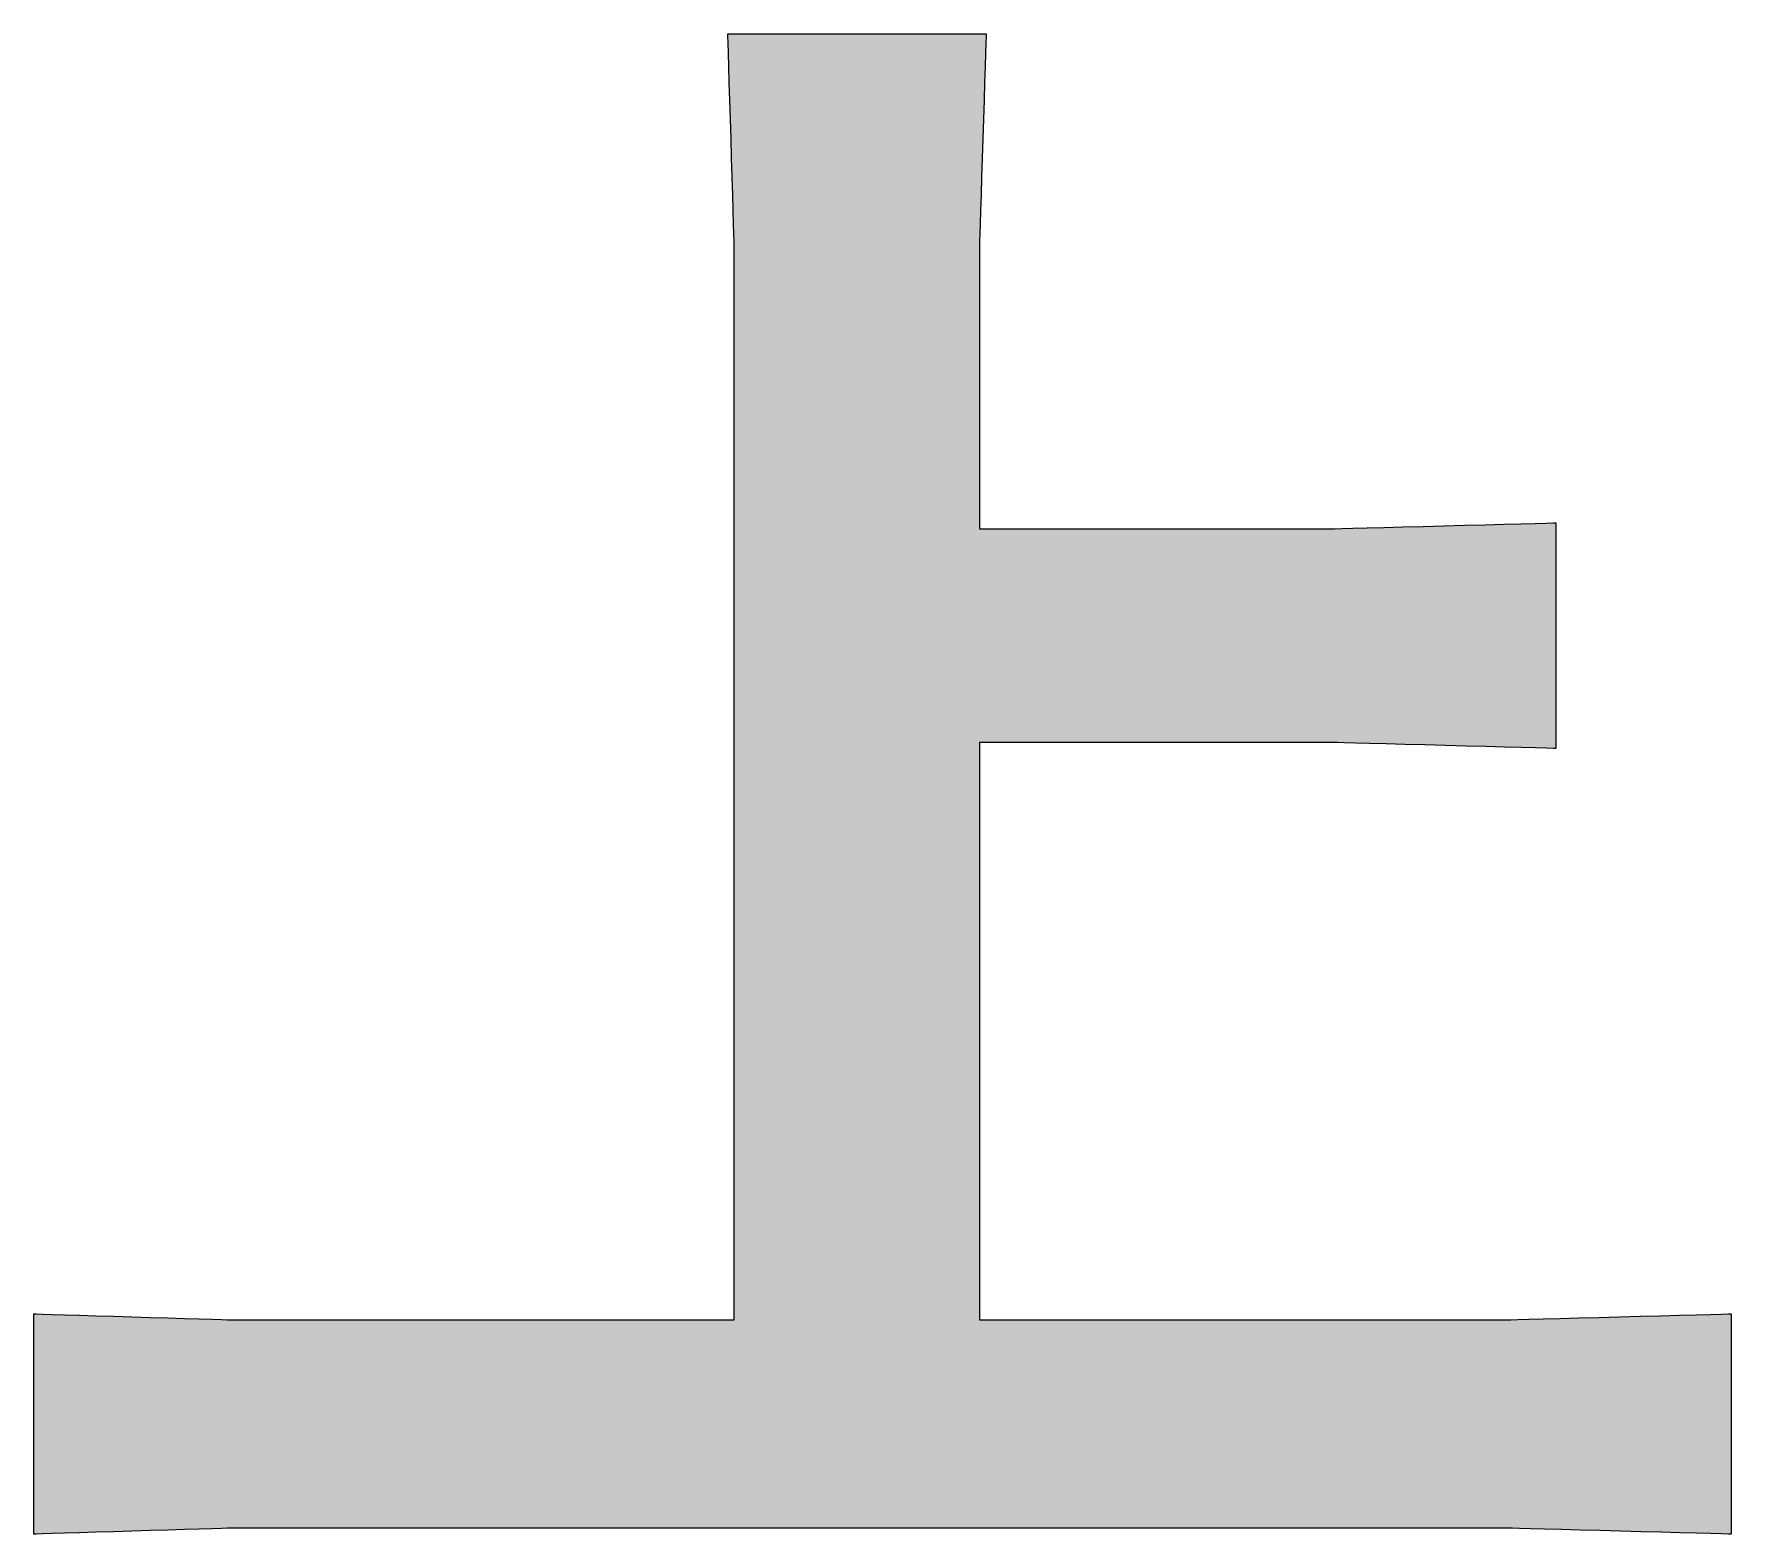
# Model space of a CAD drawing. Header units: millimetres. Extents: x 189 to 1029, y 82 to 676.
# Drawn here: x 904.51 to 911.36, y 107.79 to 113.85 of the extents above; entities that cross this region are included whole.
import ezdxf
from ezdxf.enums import TextEntityAlignment as Align

# ---------------------------------------------------------------- set-up
doc = ezdxf.new("R2010")
doc.units = ezdxf.units.MM
doc.header["$LTSCALE"] = 2
doc.layers.add('1粗实线', color=7, linetype='Continuous', lineweight=35)
doc.layers.add('5标注层', color=3, linetype='Continuous', lineweight=18)
doc.layers.add('6文本', color=2, linetype='Continuous')
doc.layers.add('图框层', color=7, linetype='Continuous')
doc.styles.add('文字', font='isocp.shx', dxfattribs={"bigfont": 'gbcbig.shx'})

# ---------------------------------------------------------------- blocks, each defined once
blk = doc.blocks.new('LOGO')
at = {"layer": '6文本'}
h = blk.add_hatch(color=2, dxfattribs=at)
h.dxf.hatch_style = 1
edge = h.paths.add_edge_path()
edge.add_spline(control_points=[(-55.1832, 10.0399), (-55.1832, 10.0399), (-55.1832, 10.6165), (-55.1832, 10.6165), (-55.1832, 10.6165)], knot_values=[0.2, 0.2, 0.2, 0.2, 0.25, 0.25, 0.25, 0.25, 0.25], degree=3, periodic=0)
edge.add_spline(control_points=[(-55.1832, 10.6165), (-55.1832, 10.6165), (-55.1699, 11.0391), (-55.1699, 11.0391), (-55.1699, 11.0391)], knot_values=[0.15, 0.15, 0.15, 0.15, 0.2, 0.2, 0.2, 0.2, 0.2], degree=3, periodic=0)
edge.add_spline(control_points=[(-55.1699, 11.0391), (-55.1699, 11.0391), (-55.6913, 11.0391), (-55.6913, 11.0391), (-55.6913, 11.0391)], knot_values=[0.1, 0.1, 0.1, 0.1, 0.15, 0.15, 0.15, 0.15, 0.15], degree=3, periodic=0)
edge.add_spline(control_points=[(-55.6913, 11.0391), (-55.6913, 11.0391), (-55.6784, 10.6165), (-55.6784, 10.6165), (-55.6784, 10.6165)], knot_values=[0.05, 0.05, 0.05, 0.05, 0.1, 0.1, 0.1, 0.1, 0.1], degree=3, periodic=0)
edge.add_spline(control_points=[(-55.6784, 10.6165), (-55.6784, 10.6165), (-55.6784, 8.4426), (-55.6784, 8.4426)], knot_values=[0, 0, 0, 0, 0.05, 0.05, 0.05, 0.05], degree=3, periodic=0)
edge.add_spline(control_points=[(-55.6784, 8.4426), (-55.6784, 8.4426), (-56.6969, 8.4426), (-56.6969, 8.4426), (-56.6969, 8.4426)], knot_values=[0.95, 0.95, 0.95, 0.95, 1, 1, 1, 1, 1], degree=3, periodic=0)
edge.add_spline(control_points=[(-56.6969, 8.4426), (-56.6969, 8.4426), (-57.0922, 8.4547), (-57.0922, 8.4547), (-57.0922, 8.4547)], knot_values=[0.9, 0.9, 0.9, 0.9, 0.95, 0.95, 0.95, 0.95, 0.95], degree=3, periodic=0)
edge.add_spline(control_points=[(-57.0922, 8.4547), (-57.0922, 8.4547), (-57.0922, 8.0099), (-57.0922, 8.0099), (-57.0922, 8.0099)], knot_values=[0.85, 0.85, 0.85, 0.85, 0.9, 0.9, 0.9, 0.9, 0.9], degree=3, periodic=0)
edge.add_spline(control_points=[(-57.0922, 8.0099), (-57.0922, 8.0099), (-56.6969, 8.0217), (-56.6969, 8.0217), (-56.6969, 8.0217)], knot_values=[0.8, 0.8, 0.8, 0.8, 0.85, 0.85, 0.85, 0.85, 0.85], degree=3, periodic=0)
edge.add_spline(control_points=[(-56.6969, 8.0217), (-56.6969, 8.0217), (-54.112, 8.0217), (-54.112, 8.0217), (-54.112, 8.0217)], knot_values=[0.75, 0.75, 0.75, 0.75, 0.8, 0.8, 0.8, 0.8, 0.8], degree=3, periodic=0)
edge.add_spline(control_points=[(-54.112, 8.0217), (-54.112, 8.0217), (-53.6659, 8.0099), (-53.6659, 8.0099), (-53.6659, 8.0099)], knot_values=[0.7, 0.7, 0.7, 0.7, 0.75, 0.75, 0.75, 0.75, 0.75], degree=3, periodic=0)
edge.add_spline(control_points=[(-53.6659, 8.0099), (-53.6659, 8.0099), (-53.6659, 8.4547), (-53.6659, 8.4547), (-53.6659, 8.4547)], knot_values=[0.65, 0.65, 0.65, 0.65, 0.7, 0.7, 0.7, 0.7, 0.7], degree=3, periodic=0)
edge.add_spline(control_points=[(-53.6659, 8.4547), (-53.6659, 8.4547), (-54.1157, 8.4426), (-54.1157, 8.4426), (-54.1157, 8.4426)], knot_values=[0.6, 0.6, 0.6, 0.6, 0.65, 0.65, 0.65, 0.65, 0.65], degree=3, periodic=0)
edge.add_spline(control_points=[(-54.1157, 8.4426), (-54.1157, 8.4426), (-55.1832, 8.4426), (-55.1832, 8.4426), (-55.1832, 8.4426)], knot_values=[0.55, 0.55, 0.55, 0.55, 0.6, 0.6, 0.6, 0.6, 0.6], degree=3, periodic=0)
edge.add_spline(control_points=[(-55.1832, 8.4426), (-55.1832, 8.4426), (-55.1832, 9.6083), (-55.1832, 9.6083), (-55.1832, 9.6083)], knot_values=[0.5, 0.5, 0.5, 0.5, 0.55, 0.55, 0.55, 0.55, 0.55], degree=3, periodic=0)
edge.add_spline(control_points=[(-55.1832, 9.6083), (-55.1832, 9.6083), (-54.4655, 9.6083), (-54.4655, 9.6083), (-54.4655, 9.6083)], knot_values=[0.45, 0.45, 0.45, 0.45, 0.5, 0.5, 0.5, 0.5, 0.5], degree=3, periodic=0)
edge.add_spline(control_points=[(-54.4655, 9.6083), (-54.4655, 9.6083), (-54.0196, 9.5962), (-54.0196, 9.5962), (-54.0196, 9.5962)], knot_values=[0.4, 0.4, 0.4, 0.4, 0.45, 0.45, 0.45, 0.45, 0.45], degree=3, periodic=0)
edge.add_spline(control_points=[(-54.0196, 9.5962), (-54.0196, 9.5962), (-54.0196, 10.0518), (-54.0196, 10.0518), (-54.0196, 10.0518)], knot_values=[0.35, 0.35, 0.35, 0.35, 0.4, 0.4, 0.4, 0.4, 0.4], degree=3, periodic=0)
edge.add_spline(control_points=[(-54.0196, 10.0518), (-54.0196, 10.0518), (-54.4714, 10.0399), (-54.4714, 10.0399), (-54.4714, 10.0399)], knot_values=[0.3, 0.3, 0.3, 0.3, 0.35, 0.35, 0.35, 0.35, 0.35], degree=3, periodic=0)
edge.add_spline(control_points=[(-54.4714, 10.0399), (-54.4714, 10.0399), (-55.1832, 10.0399), (-55.1832, 10.0399), (-55.1832, 10.0399)], knot_values=[0.25, 0.25, 0.25, 0.25, 0.3, 0.3, 0.3, 0.3, 0.3], degree=3, periodic=0)
at = {"layer": '6文本', "color": 250}
for points, knots in [([(-55.6784, 10.6165), (-55.6784, 10.6165), (-55.6784, 10.6165), (-55.6913, 11.0391), (-55.6913, 11.0391)], [0.05, 0.05, 0.05, 0.05, 0.05000001, 0.1, 0.1, 0.1, 0.1]), ([(-55.6913, 11.0391), (-55.6913, 11.0391), (-55.6913, 11.0391), (-55.1699, 11.0391), (-55.1699, 11.0391)], [0.1, 0.1, 0.1, 0.1, 0.10000001, 0.15, 0.15, 0.15, 0.15]), ([(-55.1699, 11.0391), (-55.1699, 11.0391), (-55.1699, 11.0391), (-55.1832, 10.6165), (-55.1832, 10.6165)], [0.15, 0.15, 0.15, 0.15, 0.15000001, 0.2, 0.2, 0.2, 0.2]), ([(-55.1832, 10.6165), (-55.1832, 10.6165), (-55.1832, 10.6165), (-55.1832, 10.0399), (-55.1832, 10.0399)], [0.2, 0.2, 0.2, 0.2, 0.20000001, 0.25, 0.25, 0.25, 0.25]), ([(-55.1832, 10.0399), (-55.1832, 10.0399), (-55.1832, 10.0399), (-54.4714, 10.0399), (-54.4714, 10.0399)], [0.25, 0.25, 0.25, 0.25, 0.25000001, 0.3, 0.3, 0.3, 0.3]), ([(-54.4714, 10.0399), (-54.4714, 10.0399), (-54.4714, 10.0399), (-54.0196, 10.0518), (-54.0196, 10.0518)], [0.3, 0.3, 0.3, 0.3, 0.30000001, 0.35, 0.35, 0.35, 0.35]), ([(-54.0196, 10.0518), (-54.0196, 10.0518), (-54.0196, 10.0518), (-54.0196, 9.5962), (-54.0196, 9.5962)], [0.35, 0.35, 0.35, 0.35, 0.35000001, 0.4, 0.4, 0.4, 0.4]), ([(-54.4655, 9.6083), (-54.4655, 9.6083), (-54.4655, 9.6083), (-55.1832, 9.6083), (-55.1832, 9.6083)], [0.45, 0.45, 0.45, 0.45, 0.45000001, 0.5, 0.5, 0.5, 0.5]), ([(-55.1832, 9.6083), (-55.1832, 9.6083), (-55.1832, 9.6083), (-55.1832, 8.4426), (-55.1832, 8.4426)], [0.5, 0.5, 0.5, 0.5, 0.50000001, 0.55, 0.55, 0.55, 0.55]), ([(-54.0196, 9.5962), (-54.0196, 9.5962), (-54.0196, 9.5962), (-54.4655, 9.6083), (-54.4655, 9.6083)], [0.4, 0.4, 0.4, 0.4, 0.40000001, 0.45, 0.45, 0.45, 0.45]), ([(-57.0922, 8.0099), (-57.0922, 8.0099), (-57.0922, 8.0099), (-57.0922, 8.4547), (-57.0922, 8.4547)], [0.85, 0.85, 0.85, 0.85, 0.85000001, 0.9, 0.9, 0.9, 0.9]), ([(-57.0922, 8.4547), (-57.0922, 8.4547), (-57.0922, 8.4547), (-56.6969, 8.4426), (-56.6969, 8.4426)], [0.9, 0.9, 0.9, 0.9, 0.90000001, 0.95, 0.95, 0.95, 0.95]), ([(-56.6969, 8.4426), (-56.6969, 8.4426), (-56.6969, 8.4426), (-55.6784, 8.4426), (-55.6784, 8.4426)], [0.95, 0.95, 0.95, 0.95, 0.95000001, 1, 1, 1, 1]), ([(-55.1832, 8.4426), (-55.1832, 8.4426), (-55.1832, 8.4426), (-54.1157, 8.4426), (-54.1157, 8.4426)], [0.55, 0.55, 0.55, 0.55, 0.55000001, 0.6, 0.6, 0.6, 0.6]), ([(-54.1157, 8.4426), (-54.1157, 8.4426), (-54.1157, 8.4426), (-53.6659, 8.4547), (-53.6659, 8.4547)], [0.6, 0.6, 0.6, 0.6, 0.60000001, 0.65, 0.65, 0.65, 0.65]), ([(-53.6659, 8.4547), (-53.6659, 8.4547), (-53.6659, 8.4547), (-53.6659, 8.0099), (-53.6659, 8.0099)], [0.65, 0.65, 0.65, 0.65, 0.65000001, 0.7, 0.7, 0.7, 0.7]), ([(-56.6969, 8.0217), (-56.6969, 8.0217), (-56.6969, 8.0217), (-57.0922, 8.0099), (-57.0922, 8.0099)], [0.8, 0.8, 0.8, 0.8, 0.80000001, 0.85, 0.85, 0.85, 0.85]), ([(-54.112, 8.0217), (-54.112, 8.0217), (-54.112, 8.0217), (-56.6969, 8.0217), (-56.6969, 8.0217)], [0.75, 0.75, 0.75, 0.75, 0.75000001, 0.8, 0.8, 0.8, 0.8]), ([(-53.6659, 8.0099), (-53.6659, 8.0099), (-53.6659, 8.0099), (-54.112, 8.0217), (-54.112, 8.0217)], [0.7, 0.7, 0.7, 0.7, 0.70000001, 0.75, 0.75, 0.75, 0.75])]:
    blk.add_open_spline(points, degree=3, knots=knots, dxfattribs=at)
blk.add_open_spline([(-55.6784, 8.4426), (-55.6784, 8.4426), (-55.6784, 10.6165), (-55.6784, 10.6165)], degree=3, dxfattribs=at)
blk = doc.blocks.new('ZwmFrameMain_上海电机厂有限公司')
at = {"layer": '1粗实线'}
blk.add_blockref('LOGO', (0, 0), dxfattribs=at)
at = {"layer": '5标注层', "style": '文字'}
for tag, height, width, p, p2 in [('标记', 2.5, 2.4576, (-180, 49.6751), (-172, 49.6751)), ('处数', 2.5, 2.470054, (-171.9762, 49.6751), (-164, 49.6751)), ('更改文件号', 2.5, 1.899602, (-163.8741, 49.6751), (-148.3409, 49.6751)), ('修改签名', 2.5, 2.402886, (-147.9073, 49.6751), (-132.4513, 49.6751)), ('修改日期', 2.5, 2.4576, (-132, 49.6751), (-116, 49.6751)), ('零组件图号', 5, 2.568153, (-42, 41.644), (0, 41.644)), ('零组件名称', 5, 2.551899, (-100, 41.2156), (-58, 41.2156)), ('设计姓名', 2.5, 1.81399, (-146.6893, 37.4905), (-135.0212, 37.4905)), ('设计工号', 2.5, 1.553239, (-161.2503, 37.4905), (-151.138, 37.4905)), ('设计日期', 2.5, 1.957612, (-131.0564, 37.4905), (-118.3115, 37.4905)), ('材料代码', 3.5, 4.55336, (-100, 31.717), (-58, 31.717)), ('版本', 3.5, 1.25, (-11.4307, 31.3265), (-6.837, 31.3265)), ('校对工号', 2.5, 1.553239, (-161.2503, 31.4905), (-151.138, 31.4905)), ('校对姓名', 2.5, 1.81399, (-146.6893, 31.4905), (-135.0212, 31.4905)), ('校对日期', 2.5, 1.957612, (-131.0564, 31.4905), (-118.3115, 31.4905)), ('材料名称', 3.5, 4.60332, (-100.293, 24.472), (-58, 24.472)), ('审查工号', 2.5, 1.553239, (-161.2503, 25.4905), (-151.138, 25.4905)), ('审查姓名', 2.5, 1.81399, (-146.6893, 25.4905), (-135.0212, 25.4905)), ('审查日期', 2.5, 1.957612, (-131.0564, 25.4905), (-118.3115, 25.4905)), ('标准检查工号', 2.5, 1.027275, (-161.2503, 19.4905), (-151.138, 19.4905)), ('标准检查姓名', 2.5, 1.194815, (-146.6893, 19.4905), (-135.0212, 19.4905)), ('标准检查日期', 2.5, 1.294717, (-131.0564, 19.4905), (-118.3115, 19.4905)), ('比例', 3.5, 3.121951, (-72, 13.1788), (-58, 13.1788)), ('会签工号', 2.5, 1.553239, (-161.2503, 13.4905), (-151.138, 13.4905)), ('会签姓名', 2.5, 1.81399, (-146.6893, 13.4905), (-135.0212, 13.4905)), ('会签日期', 2.5, 1.957612, (-131.0564, 13.4905), (-118.3115, 13.4905)), ('第几张', 2.5, 5.565476, (-67.3544, 8.9473), (-62.4846, 8.9473)), ('共几张', 2.5, 5.565476, (-81.3232, 8.9397), (-76.4535, 8.9397)), ('审定工号', 2.5, 1.553239, (-161.2503, 7.4905), (-151.138, 7.4905)), ('审定姓名', 2.5, 1.81399, (-146.6893, 7.4905), (-135.0212, 7.4905)), ('审定日期', 2.5, 1.957612, (-131.0564, 7.4905), (-118.3115, 7.4905))]:
    blk.add_attdef(tag, text='', height=height, dxfattribs=dict(at, width=width)).set_placement(p, p2, align=Align.FIT)
for tag, height, p, p2 in [('特征码', 3.5, (-37.4307, 28.3265), (-30.5401, 28.3265)), ('重量', 3.5, (-11.4307, 25.3265), (-6.9099, 25.3265)), ('图幅', 3.5, (-95.5808, 7.5291), (-91.1329, 7.5291)), ('备注', 2.5, (-88.7572, 1.8285), (-85.502, 1.8285))]:
    blk.add_attdef(tag, text='', height=height, dxfattribs=at).set_placement(p, p2, align=Align.FIT)

msp = doc.modelspace()

# ---------------------------------------------------------------- block references
at = {"layer": '图框层', "xscale": 2, "yscale": 2, "zscale": 2}
msp.add_blockref('ZwmFrameMain_上海电机厂有限公司', (1018.6943, 91.7689), dxfattribs=at)

doc.saveas('drawing.dxf')
